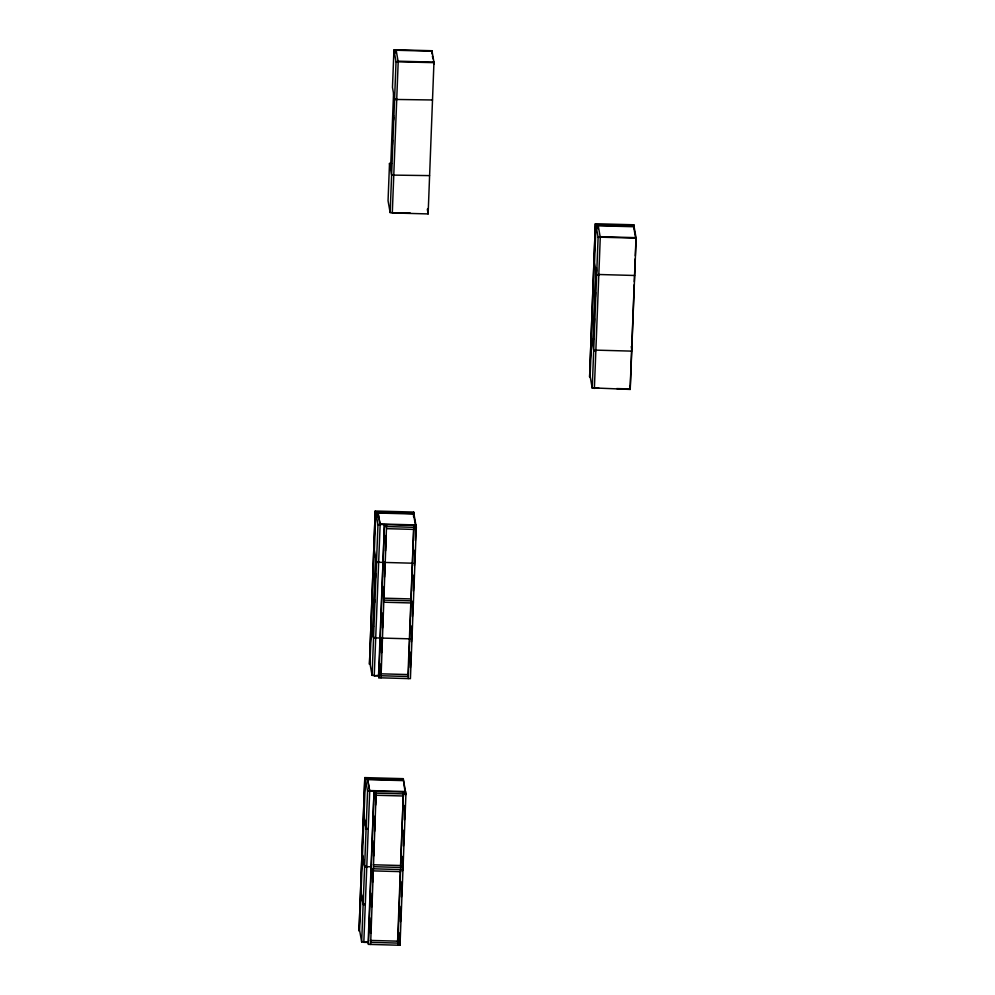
<?xml version="1.0" encoding="UTF-8"?>
<svg xmlns="http://www.w3.org/2000/svg" width="995" height="995" viewBox="0 0 995 995"><rect width="100%" height="100%" fill="white"/><g stroke="black" fill="none" stroke-linecap="round" stroke-linejoin="round"><path stroke-width="1.49" d="M364.817 777.605L359.058 930.81L364.817 777.605L403.286 778.662L403.472 779.657L364.991 778.6M375.227 511.007L369.468 664.212L375.227 511.007L413.696 512.064L413.833 517.052M369.705 791.224L367.603 779.421L365.451 779.371L363.996 816.721L366.098 828.524L368.249 828.586M373.585 626.29L371.433 626.228L369.978 663.578L372.08 675.381L374.232 675.443M375.861 512.773L377.963 524.576L380.115 524.626L378.013 512.835L375.861 512.773L374.406 550.123L376.508 561.926L378.66 561.988M391.657 163.491L389.505 163.441L388.05 200.791L390.152 212.594L392.304 212.656M396.085 50.036L393.933 49.974L392.478 87.336L394.555 99.599L391.62 174.772L393.771 174.834M390.587 168.926L393.522 93.754M374.493 602.846L374.605 599.761M375.451 578.145L375.637 573.518M377.839 517.313L377.963 514.328M392.378 144.685L392.552 140.059M393.336 119.985L393.522 115.358M377.926 517.574L378.1 513.034L413.945 514.029M393.435 120.482L393.547 117.398M396.047 53.27L396.172 50.247L432.017 51.23M361.67 941.979L363.125 904.629L361.023 892.826L359.568 930.176L361.67 941.979L363.822 942.041M363.15 904.156L364.605 866.807L362.503 855.004L361.048 892.353L363.15 904.156L365.302 904.219M364.63 866.346L366.085 828.984L363.983 817.181L362.528 854.543L364.63 866.346L366.769 866.396M366.098 828.524L367.565 791.162L365.451 779.371M372.08 675.381L373.535 638.031L371.433 626.228M373.56 637.559L376.496 562.386L375.438 556.491L372.503 631.663L373.56 637.559L375.712 637.621M376.508 561.926L377.963 524.576M390.152 212.594L391.607 175.232L389.505 163.441M393.933 49.974L396.035 61.777L394.58 99.139L396.731 99.189M368.299 942.452L363.822 942.327L369.73 791.05L367.603 779.135L403.448 780.117L405.923 793.973L400.015 945.25L368.473 944.379L368.125 942.439L374.033 791.162L368.473 944.379M378.709 675.854L374.232 675.729L380.14 524.452L378.013 512.537L413.858 513.519L416.32 527.375L410.425 678.652L378.884 677.782L378.535 675.854L384.443 524.576L378.884 677.782M398.112 61.168L433.957 62.15L428.136 213.925L392.304 212.942L398.199 61.665M370.637 933.248L371.234 917.8M371.657 907.005L372.205 893.112M372.627 882.304L373.113 869.953M373.647 856.061L374.257 840.626M374.617 831.36L375.214 815.925M375.637 805.117L376.06 794.308M380.737 674.361L381.16 663.553M381.582 652.757L382.192 637.31M382.553 628.056L383.15 612.621M383.697 598.729L384.182 586.378M384.543 577.112L385.14 561.678M385.562 550.869L386.172 535.434M370.625 944.442L376.185 791.224M381.023 677.844L386.582 524.626M413.522 516.716L413.696 512.064M431.805 53.755L431.929 50.733L396.085 49.75L398.187 61.839M397.577 941.705L400.351 870.7M400.525 866.073L403.298 795.067M407.987 675.107L410.811 602.56M410.935 599.475L413.709 528.469M397.863 945.188L403.423 791.97M408.273 678.59L413.833 525.372M399.667 943.31L400.089 932.502M400.512 921.706L401.109 906.258M401.47 897.005L402.079 881.57M402.502 870.762L402.95 856.372M403.46 846.061L403.97 830.129M404.492 819.818L404.94 805.428M405.45 795.117L405.574 792.032L367.565 791.162M410.425 667.633L410.935 652.011M411.433 641.924L412.067 625.768M412.428 616.514L413.024 601.079L413.373 603.02L383.983 602.211M413.422 591.042L413.932 575.11M414.417 565.57L415.014 550.135M415.388 540.571L415.885 524.937L380.053 523.955M595.371 223.726L589.612 376.931L595.371 223.726L633.84 224.783L633.902 228.887M593.729 339.009L591.577 338.947L590.122 376.309L592.224 388.1L594.376 388.162M598.157 225.554L596.005 225.492L594.55 262.842L596.639 275.117L593.704 350.29L595.856 350.339M592.647 344.382L595.582 269.21M594.326 323.288L594.512 318.649M595.358 297.045L595.532 292.406M596.316 272.344L596.502 267.717M598.045 228.539L598.157 225.268L634.002 226.251L636.128 238.153L630.221 389.431L594.289 387.95L598.766 388.075M596.415 272.841L596.527 269.757M598.132 228.788L598.244 225.766L634.089 226.748L634.014 228.838M592.224 388.1L593.679 350.75L591.577 338.947M596.005 225.492L598.107 237.295L596.652 274.645L598.803 274.707M594.376 388.448L600.283 237.171L636.128 238.153M633.715 227.892L633.84 224.783M634.201 284.744L630.133 388.933L616.689 388.572M634.312 281.66L635.208 258.837M635.32 255.814L636.029 237.656L600.196 236.673M396.035 61.777L434.044 62.648L431.929 50.733M396.731 99.475L432.477 99.973M394.555 99.599L396.706 99.662M393.771 175.12L429.529 175.605M391.607 175.232L393.759 175.294M410.127 212.93L392.304 212.942M595.545 224.721L634.014 225.778M598.107 237.295L600.259 237.357L598.157 225.268M596.639 275.117L598.791 275.167M593.679 350.75L595.831 350.812M375.401 512.002L413.87 513.059M380.14 524.452L415.985 525.435M384.779 526.504L416.32 527.375M386.856 528.668L414.094 529.415M378.66 562.274L413.012 563.22M376.496 562.386L378.647 562.449M375.712 637.907L410.052 638.852M373.535 638.031L375.687 638.093M378.622 675.356L374.232 675.729M367.69 779.632L403.535 780.615L404.915 790.901M369.642 790.552L405.487 791.535M374.381 793.102L405.923 793.973M376.446 795.266L403.684 796.012M366.085 828.984L368.237 829.046M373.312 864.767L400.55 865.513L400.898 867.453L373.66 866.707M366.782 866.682L371.259 866.807M364.605 866.807L366.757 866.869M373.486 870.899L400.736 871.645M363.125 904.629L365.277 904.679M370.351 940.412L397.602 941.158L397.938 943.098L370.7 942.352M368.212 941.954L363.822 942.327M634.25 230.206L635.954 239.758M634.561 275.478L598.716 274.496M631.24 346.546L631.688 349.021M631.601 351.123L595.756 350.128M629.648 386.209L630.221 389.431M432.415 56.056L432.9 58.78M433.385 61.516L433.882 64.24M427.651 208.602L428.136 211.326M427.328 209.336L428.136 213.925M413.87 516.119L415.81 527.039M402.527 867.18L402.963 869.618L371.421 868.747L371.073 866.807M399.58 942.812L400.015 945.25M410.96 598.928L383.722 598.169L384.058 600.109L411.308 600.856L410.96 598.928M408 674.56L380.762 673.814L381.11 675.754L408.348 676.5L408 674.56"/></g></svg>
